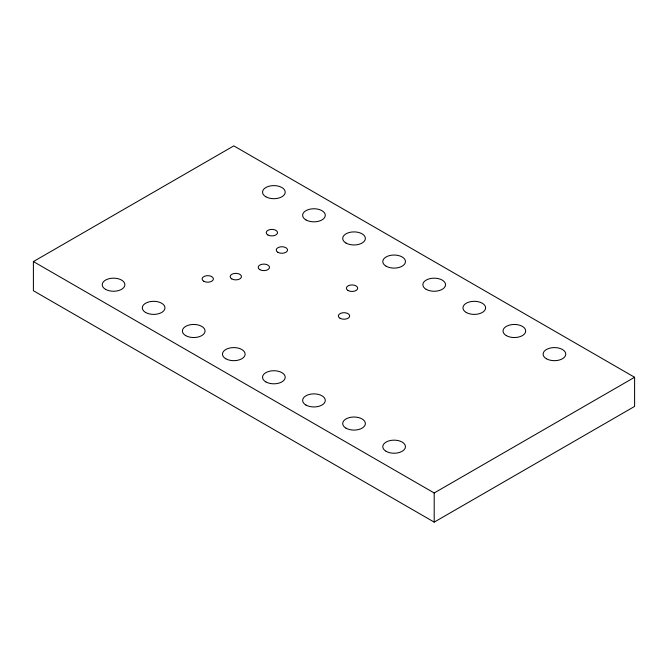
<?xml version="1.0" encoding="UTF-8"?>
<svg xmlns="http://www.w3.org/2000/svg" width="668" height="668" viewBox="0 0 668 668"><rect width="100%" height="100%" fill="white"/><g stroke="black" fill="none" stroke-linecap="round" stroke-linejoin="round"><path stroke-width="1" d="M33.4 261.572L233.8 145.874L634.6 377.27L634.6 406.428L434.2 522.125L33.4 290.73L33.4 261.572L434.2 492.976L634.6 377.27M434.2 492.976L434.2 522.125M259.852 269.672A5.67 3.273 0 0 0 269.338 268.202A5.67 3.273 0 0 0 262.39 264.194A5.67 3.273 0 0 0 259.852 269.672M277.888 252.32A5.67 3.273 0 0 0 287.374 250.851A5.67 3.273 0 0 0 280.426 246.843A5.67 3.273 0 0 0 277.888 252.32M267.868 234.961A5.67 3.273 0 0 0 277.354 233.499A5.67 3.273 0 0 0 270.406 229.491A5.67 3.273 0 0 0 267.868 234.961M203.74 281.245A5.67 3.273 0 0 0 213.226 279.775A5.67 3.273 0 0 0 206.278 275.767A5.67 3.273 0 0 0 203.74 281.245M231.796 278.932A5.67 3.273 0 0 0 241.282 277.462A5.67 3.273 0 0 0 234.334 273.454A5.67 3.273 0 0 0 231.796 278.932M348.028 290.496A5.67 3.273 0 0 0 357.514 289.035A5.67 3.273 0 0 0 350.566 285.027A5.67 3.273 0 0 0 348.028 290.496M340.012 318.269A5.67 3.273 0 0 0 349.498 316.799A5.67 3.273 0 0 0 342.55 312.791A5.67 3.273 0 0 0 340.012 318.269M105.544 289.344A11.339 6.546 0 0 0 124.507 286.405A11.339 6.546 0 0 0 110.629 278.389A11.339 6.546 0 0 0 105.544 289.344M145.624 312.482A11.339 6.546 0 0 0 164.587 309.551A11.339 6.546 0 0 0 150.709 301.535A11.339 6.546 0 0 0 145.624 312.482M185.704 335.62A11.339 6.546 0 0 0 204.667 332.689A11.339 6.546 0 0 0 190.789 324.673A11.339 6.546 0 0 0 185.704 335.62M225.784 358.758A11.339 6.546 0 0 0 244.747 355.827A11.339 6.546 0 0 0 230.869 347.811A11.339 6.546 0 0 0 225.784 358.758M265.864 381.904A11.339 6.546 0 0 0 284.827 378.965A11.339 6.546 0 0 0 270.949 370.949A11.339 6.546 0 0 0 265.864 381.904M305.944 405.042A11.339 6.546 0 0 0 324.907 402.111A11.339 6.546 0 0 0 311.029 394.095A11.339 6.546 0 0 0 305.944 405.042M346.024 428.18A11.339 6.546 0 0 0 364.987 425.249A11.339 6.546 0 0 0 351.109 417.233A11.339 6.546 0 0 0 346.024 428.18M386.104 451.317A11.339 6.546 0 0 0 405.067 448.387A11.339 6.546 0 0 0 391.189 440.371A11.339 6.546 0 0 0 386.104 451.317M265.864 196.784A11.339 6.546 0 0 0 284.827 193.845A11.339 6.546 0 0 0 270.949 185.829A11.339 6.546 0 0 0 265.864 196.784M305.944 219.922A11.339 6.546 0 0 0 324.907 216.991A11.339 6.546 0 0 0 311.029 208.975A11.339 6.546 0 0 0 305.944 219.922M346.024 243.06A11.339 6.546 0 0 0 364.987 240.129A11.339 6.546 0 0 0 351.109 232.113A11.339 6.546 0 0 0 346.024 243.06M386.104 266.198A11.339 6.546 0 0 0 405.067 263.267A11.339 6.546 0 0 0 391.189 255.251A11.339 6.546 0 0 0 386.104 266.198M426.184 289.344A11.339 6.546 0 0 0 445.147 286.405A11.339 6.546 0 0 0 431.269 278.389A11.339 6.546 0 0 0 426.184 289.344M466.264 312.482A11.339 6.546 0 0 0 485.227 309.551A11.339 6.546 0 0 0 471.349 301.535A11.339 6.546 0 0 0 466.264 312.482M506.344 335.62A11.339 6.546 0 0 0 525.307 332.689A11.339 6.546 0 0 0 511.429 324.673A11.339 6.546 0 0 0 506.344 335.62M546.424 358.758A11.339 6.546 0 0 0 565.387 355.827A11.339 6.546 0 0 0 551.509 347.811A11.339 6.546 0 0 0 546.424 358.758"/></g></svg>
